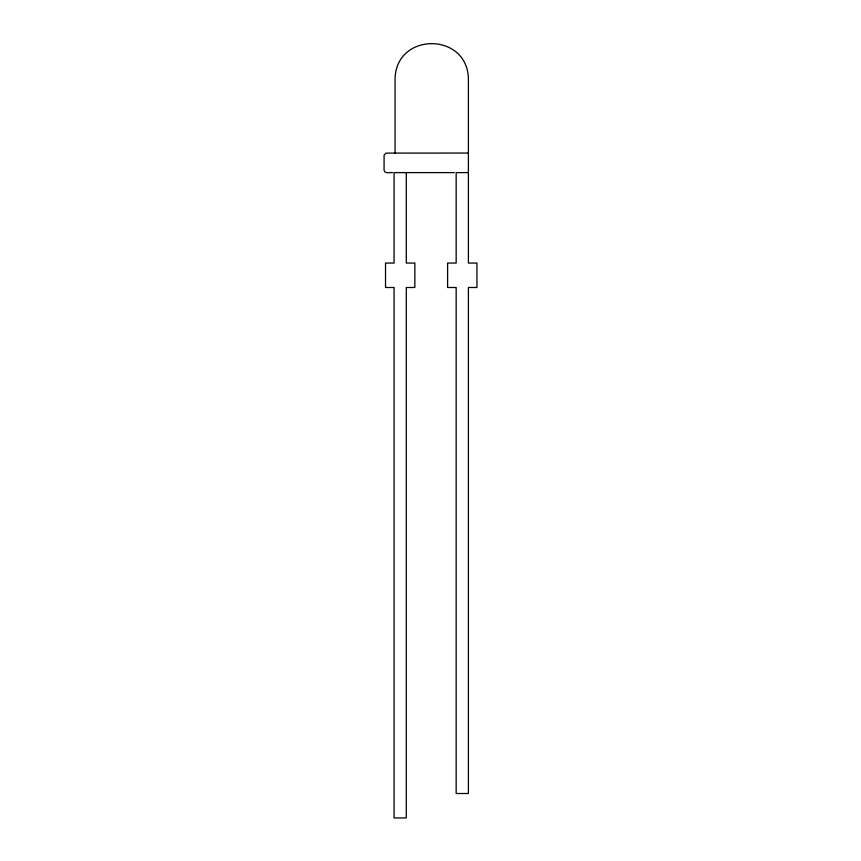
<?xml version="1.0" encoding="UTF-8"?>
<svg xmlns="http://www.w3.org/2000/svg" width="861" height="861" viewBox="0 0 861 861"><rect width="100%" height="100%" fill="white"/><g stroke="black" fill="none" stroke-linecap="round" stroke-linejoin="round"><path stroke-width="1.29" d="M406.295 172.609L406.295 263.057L414.851 263.057L414.851 287.499L406.295 287.499L406.295 817.95L394.08 817.95L394.08 287.499L385.524 287.499L385.524 263.057L394.08 263.057L394.08 172.609L454.328 172.609M468.395 172.609L468.395 263.057L476.94 263.057L476.94 287.499L468.395 287.499L468.395 793.508L456.169 793.508L456.169 287.499L447.612 287.499L447.612 263.057L456.169 263.057L456.169 172.609L468.395 172.609L468.395 79.718C468.341 31.642 395.102 31.642 395.059 79.718L395.059 153.054M468.395 153.054L386.029 153.097L384.103 155.023L384.06 170.166C384.458 174.191 390.151 172.211 392.562 172.609"/></g></svg>
